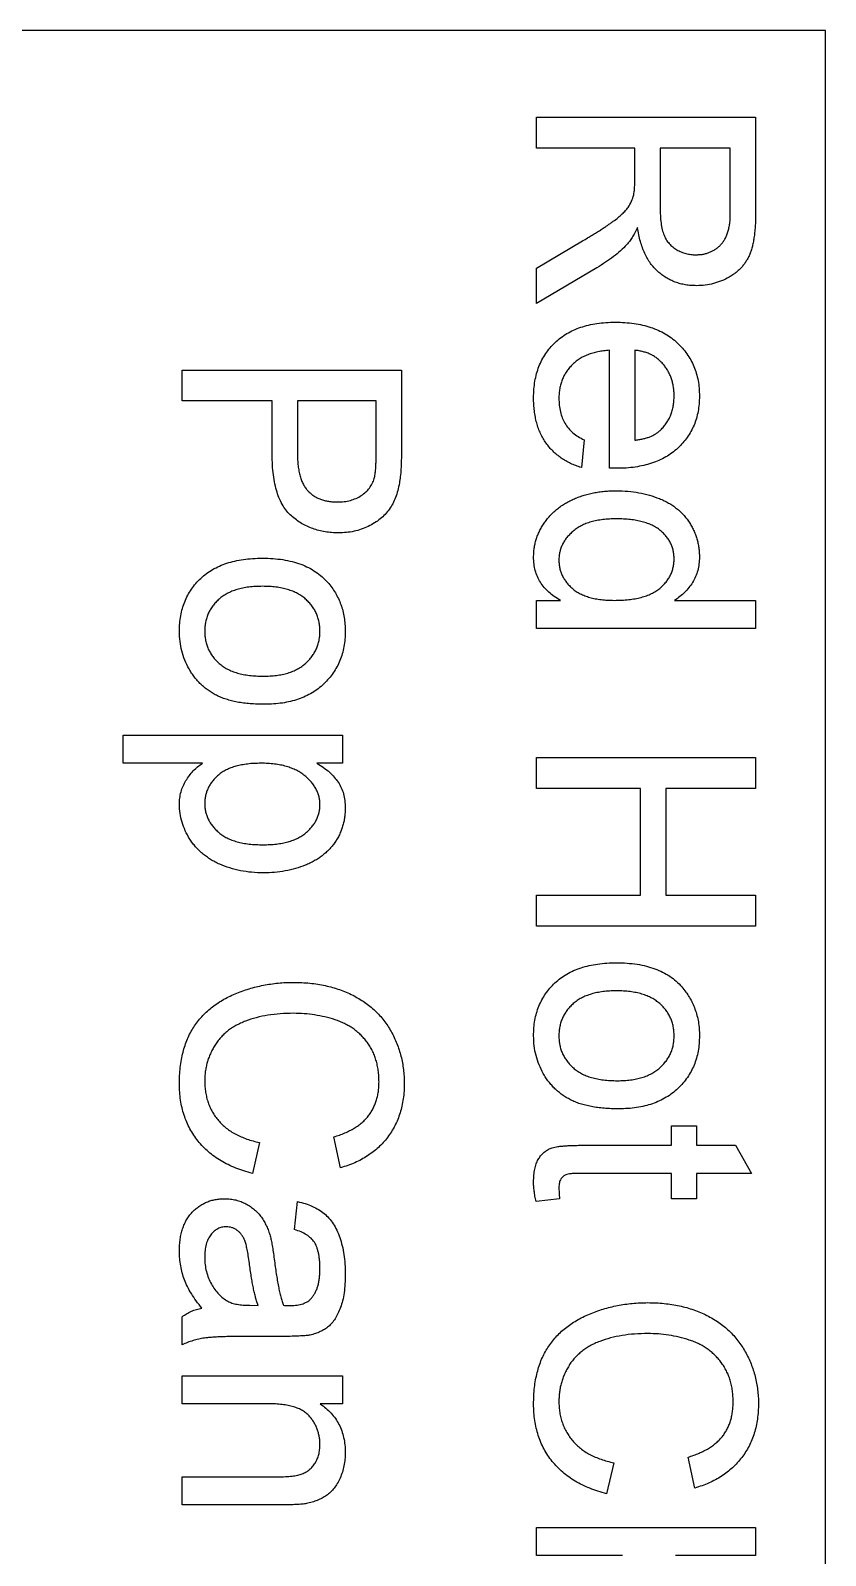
# Model space of a CAD drawing. Header units: inches. Extents: x -11 to 11, y -18.6 to 18.
# Drawn here: x 0 to 11, y -3.11 to 18 of the extents above; entities that cross this region are included whole.
import ezdxf

# ---------------------------------------------------------------- set-up
doc = ezdxf.new("R2010")
doc.units = ezdxf.units.IN
doc.header["$MEASUREMENT"] = 0

msp = doc.modelspace()

# ---------------------------------------------------------------- linework, layer by layer
at = {"color": 7, "linetype": 'Continuous', "lineweight": 25}
for p, q in [((11, 18), (-11, 18)), ((11, -18), (11, 18)), ((7, 16.801), (10.033, 16.801)), ((7, 16.373), (7, 16.801)), ((10.033, 16.801), (10.033, 15.484)), ((8.361, 16.373), (7, 16.373)), ((8.361, 15.935), (8.361, 16.373)), ((8.711, 16.373), (8.711, 15.56)), ((9.683, 16.373), (8.711, 16.373)), ((9.683, 15.469), (9.683, 16.373)), ((7, 14.709), (7.64, 15.087)), ((7.837, 14.716), (7, 14.219)), ((7, 14.219), (7, 14.709)), ((8.011, 11.941), (8.011, 13.573)), ((8.361, 13.573), (8.361, 12.328)), ((2.099, 13.3), (5.133, 13.3)), ((2.099, 12.873), (2.099, 13.3)), ((5.133, 13.3), (5.133, 12.186)), ((3.344, 12.873), (2.099, 12.873)), ((3.344, 12.13), (3.344, 12.873)), ((4.783, 12.873), (3.694, 12.873)), ((3.694, 12.873), (3.694, 12.141)), ((4.783, 12.148), (4.783, 12.873)), ((7.661, 12.332), (7.622, 11.951)), ((7, 10.111), (7.335, 10.111)), ((7, 9.723), (7, 10.111)), ((8.913, 10.111), (10.033, 10.111)), ((10.033, 10.111), (10.033, 9.723)), ((10.033, 9.723), (7, 9.723)), ((1.283, 8.245), (4.316, 8.245)), ((1.283, 7.856), (1.283, 8.245)), ((4.316, 8.245), (4.316, 7.856)), ((2.378, 7.856), (1.283, 7.856)), ((4.316, 7.856), (3.964, 7.856)), ((7, 7.934), (10.033, 7.934)), ((7, 7.506), (7, 7.934)), ((10.033, 7.934), (10.033, 7.506)), ((8.439, 7.506), (7, 7.506)), ((8.439, 6.028), (8.439, 7.506)), ((8.789, 7.506), (8.789, 6.028)), ((10.033, 7.506), (8.789, 7.506)), ((7, 6.028), (8.439, 6.028)), ((7, 5.6), (7, 6.028)), ((8.789, 6.028), (10.033, 6.028)), ((10.033, 6.028), (10.033, 5.6)), ((10.033, 5.6), (7, 5.6)), ((8.867, 2.839), (9.217, 2.839)), ((8.867, 2.567), (8.867, 2.839)), ((9.217, 2.839), (9.217, 2.567)), ((3.17, 2.606), (3.07, 2.178)), ((4.29, 2.256), (4.198, 2.683)), ((7.623, 2.567), (8.867, 2.567)), ((9.217, 2.567), (9.756, 2.567)), ((9.756, 2.567), (9.978, 2.178)), ((8.867, 2.178), (7.609, 2.178)), ((8.867, 1.828), (8.867, 2.178)), ((9.217, 2.178), (9.217, 1.828)), ((9.978, 2.178), (9.217, 2.178)), ((3.655, 1.4), (3.694, 1.789)), ((7.321, 1.828), (6.995, 1.789)), ((9.217, 1.828), (8.867, 1.828)), ((3.036, 0.352), (3.149, 0.35)), ((2.099, -0.194), (2.099, 0.194)), ((3.536, -0.078), (3.062, -0.078)), ((2.099, -0.622), (4.316, -0.622)), ((2.099, -1.011), (2.099, -0.622)), ((4.316, -0.622), (4.316, -1.011)), ((3.288, -1.011), (2.099, -1.011)), ((4.316, -1.011), (4.007, -1.011)), ((8.071, -1.828), (7.971, -2.256)), ((9.191, -2.178), (9.099, -1.75)), ((2.099, -2.022), (3.423, -2.022)), ((2.099, -2.411), (2.099, -2.022)), ((3.456, -2.411), (2.099, -2.411)), ((7, -2.722), (10.033, -2.722)), ((7, -3.111), (7, -2.722)), ((10.033, -2.722), (10.033, -3.111)), ((8.189, -3.111), (7, -3.111)), ((10.033, -3.111), (8.926, -3.111))]:
    msp.add_line(p, q, dxfattribs=at)
for points, knots in [([(8.347, 15.724), (8.349, 15.736), (8.354, 15.764), (8.358, 15.812), (8.361, 15.87), (8.361, 15.912), (8.361, 15.935)], [0, 0, 0, 0, 0.177495, 0.405226, 0.678388, 1, 1, 1, 1]), ([(7.64, 15.087), (7.663, 15.101), (7.706, 15.127), (7.77, 15.165), (7.829, 15.202), (7.884, 15.237), (7.934, 15.27), (7.982, 15.301), (8.024, 15.331), (8.075, 15.366), (8.13, 15.409), (8.186, 15.458), (8.233, 15.504), (8.277, 15.562), (8.319, 15.634), (8.338, 15.694), (8.347, 15.724)], [0, 0, 0, 0, 0.080769, 0.156517, 0.2279, 0.294266, 0.356814, 0.414349, 0.467579, 0.516318, 0.604286, 0.681525, 0.747606, 0.804429, 0.90542, 1, 1, 1, 1]), ([(8.711, 15.56), (8.712, 15.52), (8.713, 15.443), (8.723, 15.337), (8.739, 15.246), (8.763, 15.169), (8.795, 15.104), (8.836, 15.049), (8.885, 15.001), (8.942, 14.963), (9.004, 14.932), (9.069, 14.912), (9.137, 14.897), (9.183, 14.896), (9.206, 14.895)], [0, 0, 0, 0, 0.128817, 0.240812, 0.337931, 0.420591, 0.494504, 0.565999, 0.637128, 0.709447, 0.782216, 0.854334, 0.926195, 1, 1, 1, 1]), ([(9.206, 14.895), (9.223, 14.896), (9.257, 14.897), (9.306, 14.902), (9.352, 14.914), (9.397, 14.929), (9.438, 14.949), (9.478, 14.972), (9.515, 15), (9.55, 15.033), (9.582, 15.07), (9.609, 15.112), (9.633, 15.159), (9.651, 15.212), (9.666, 15.269), (9.676, 15.331), (9.683, 15.398), (9.683, 15.445), (9.683, 15.469)], [0, 0, 0, 0, 0.060326, 0.11816, 0.174187, 0.229539, 0.28345, 0.337827, 0.392632, 0.448466, 0.505965, 0.565059, 0.626654, 0.692232, 0.761131, 0.83531, 0.915326, 1, 1, 1, 1]), ([(10.033, 15.484), (10.033, 15.453), (10.033, 15.393), (10.029, 15.306), (10.022, 15.225), (10.014, 15.15), (10.003, 15.08), (9.989, 15.016), (9.973, 14.957), (9.953, 14.904), (9.932, 14.855), (9.905, 14.809), (9.876, 14.765), (9.841, 14.724), (9.804, 14.685), (9.762, 14.649), (9.716, 14.616), (9.651, 14.575), (9.563, 14.532), (9.452, 14.495), (9.336, 14.471), (9.256, 14.468), (9.216, 14.467)], [0, 0, 0, 0, 0.062106, 0.120199, 0.174366, 0.225016, 0.272326, 0.316351, 0.356828, 0.393933, 0.429541, 0.46463, 0.49998, 0.535423, 0.57159, 0.608131, 0.645881, 0.684732, 0.762604, 0.840514, 0.919082, 1, 1, 1, 1]), ([(8.4, 15.272), (8.388, 15.247), (8.365, 15.201), (8.327, 15.137), (8.29, 15.082), (8.263, 15.051), (8.251, 15.036)], [0, 0, 0, 0, 0.293103, 0.554739, 0.791895, 1, 1, 1, 1]), ([(9.216, 14.467), (9.19, 14.468), (9.138, 14.469), (9.063, 14.478), (8.991, 14.494), (8.922, 14.515), (8.856, 14.544), (8.793, 14.577), (8.734, 14.618), (8.677, 14.663), (8.625, 14.717), (8.577, 14.776), (8.535, 14.842), (8.498, 14.915), (8.465, 14.995), (8.438, 15.081), (8.416, 15.174), (8.406, 15.239), (8.4, 15.272)], [0, 0, 0, 0, 0.061418, 0.121304, 0.179238, 0.235956, 0.292239, 0.348223, 0.404476, 0.462061, 0.520714, 0.580393, 0.642245, 0.70636, 0.774297, 0.84526, 0.920621, 1, 1, 1, 1]), ([(8.251, 15.036), (8.223, 15.007), (8.165, 14.948), (8.066, 14.868), (7.957, 14.789), (7.878, 14.741), (7.837, 14.716)], [0, 0, 0, 0, 0.229543, 0.470754, 0.728168, 1, 1, 1, 1]), ([(6.961, 12.916), (6.962, 12.956), (6.964, 13.032), (6.978, 13.144), (7.001, 13.249), (7.033, 13.348), (7.075, 13.441), (7.127, 13.528), (7.187, 13.608), (7.257, 13.681), (7.334, 13.748), (7.421, 13.805), (7.514, 13.854), (7.615, 13.893), (7.723, 13.924), (7.839, 13.946), (7.962, 13.96), (8.046, 13.961), (8.09, 13.962)], [0, 0, 0, 0, 0.067349, 0.131656, 0.193072, 0.252501, 0.310702, 0.368226, 0.425476, 0.483439, 0.542056, 0.60114, 0.661029, 0.722861, 0.787419, 0.854501, 0.925347, 1, 1, 1, 1]), ([(8.09, 13.962), (8.135, 13.961), (8.222, 13.96), (8.349, 13.946), (8.469, 13.923), (8.581, 13.893), (8.685, 13.853), (8.781, 13.803), (8.87, 13.745), (8.95, 13.678), (9.022, 13.604), (9.085, 13.525), (9.137, 13.44), (9.181, 13.35), (9.214, 13.254), (9.239, 13.153), (9.253, 13.047), (9.255, 12.974), (9.256, 12.937)], [0, 0, 0, 0, 0.0770192, 0.1495479, 0.2187135, 0.2849231, 0.3481593, 0.4097277, 0.4698385, 0.529421, 0.5882765, 0.6457897, 0.702469, 0.7593896, 0.8167479, 0.8756208, 0.9364821, 1, 1, 1, 1]), ([(8.011, 13.573), (7.984, 13.57), (7.93, 13.566), (7.853, 13.553), (7.78, 13.536), (7.712, 13.513), (7.649, 13.485), (7.592, 13.451), (7.538, 13.413), (7.491, 13.369), (7.449, 13.322), (7.412, 13.272), (7.381, 13.218), (7.355, 13.163), (7.336, 13.104), (7.322, 13.042), (7.313, 12.977), (7.312, 12.933), (7.311, 12.91)], [0, 0, 0, 0, 0.076544, 0.14975, 0.218877, 0.285093, 0.348758, 0.410223, 0.470846, 0.530375, 0.589524, 0.646869, 0.704273, 0.760838, 0.818485, 0.876946, 0.93729, 1, 1, 1, 1]), ([(8.906, 12.939), (8.905, 12.96), (8.904, 13.002), (8.897, 13.064), (8.886, 13.122), (8.869, 13.178), (8.849, 13.232), (8.823, 13.283), (8.792, 13.331), (8.758, 13.377), (8.719, 13.418), (8.678, 13.456), (8.632, 13.488), (8.585, 13.515), (8.533, 13.537), (8.479, 13.554), (8.421, 13.567), (8.381, 13.571), (8.361, 13.573)], [0, 0, 0, 0, 0.0689166, 0.1355515, 0.1997366, 0.2626217, 0.3244966, 0.3860928, 0.4474126, 0.509197, 0.5709223, 0.6308369, 0.6901562, 0.7497866, 0.8097263, 0.8709196, 0.9345933, 1, 1, 1, 1]), ([(7.622, 11.951), (7.597, 11.959), (7.546, 11.975), (7.474, 12.006), (7.406, 12.04), (7.343, 12.081), (7.284, 12.125), (7.229, 12.174), (7.179, 12.229), (7.133, 12.288), (7.092, 12.352), (7.057, 12.42), (7.027, 12.492), (7.003, 12.569), (6.984, 12.65), (6.971, 12.735), (6.962, 12.824), (6.961, 12.885), (6.961, 12.916)], [0, 0, 0, 0, 0.063569, 0.125054, 0.184918, 0.244012, 0.302255, 0.360345, 0.418404, 0.477229, 0.536985, 0.597496, 0.658795, 0.722217, 0.787735, 0.855726, 0.926092, 1, 1, 1, 1]), ([(7.311, 12.91), (7.312, 12.878), (7.314, 12.814), (7.33, 12.722), (7.356, 12.638), (7.392, 12.561), (7.441, 12.491), (7.503, 12.43), (7.577, 12.375), (7.632, 12.347), (7.661, 12.332)], [0, 0, 0, 0, 0.137043, 0.264653, 0.386741, 0.503854, 0.62031, 0.73976, 0.86545, 1, 1, 1, 1]), ([(9.256, 12.937), (9.255, 12.901), (9.253, 12.831), (9.238, 12.728), (9.216, 12.63), (9.183, 12.537), (9.14, 12.449), (9.088, 12.366), (9.027, 12.289), (8.956, 12.217), (8.878, 12.151), (8.79, 12.094), (8.696, 12.046), (8.593, 12.007), (8.483, 11.977), (8.366, 11.955), (8.241, 11.941), (8.155, 11.94), (8.111, 11.939)], [0, 0, 0, 0, 0.062833, 0.122965, 0.181629, 0.238832, 0.295294, 0.352167, 0.409491, 0.468424, 0.528358, 0.588554, 0.650248, 0.713671, 0.780262, 0.849536, 0.922652, 1, 1, 1, 1]), ([(8.72, 12.471), (8.735, 12.486), (8.764, 12.517), (8.802, 12.567), (8.833, 12.621), (8.861, 12.678), (8.881, 12.739), (8.895, 12.803), (8.904, 12.87), (8.905, 12.916), (8.906, 12.939)], [0, 0, 0, 0, 0.123705, 0.245276, 0.365222, 0.485953, 0.60841, 0.734801, 0.864924, 1, 1, 1, 1]), ([(8.361, 12.328), (8.38, 12.331), (8.418, 12.335), (8.473, 12.346), (8.523, 12.359), (8.57, 12.375), (8.613, 12.395), (8.653, 12.417), (8.688, 12.442), (8.709, 12.461), (8.72, 12.471)], [0, 0, 0, 0, 0.148165, 0.289694, 0.422377, 0.548462, 0.667394, 0.782966, 0.892721, 1, 1, 1, 1]), ([(4.261, 11.045), (4.229, 11.046), (4.168, 11.047), (4.077, 11.058), (3.989, 11.076), (3.906, 11.103), (3.826, 11.135), (3.75, 11.176), (3.677, 11.224), (3.608, 11.279), (3.545, 11.344), (3.491, 11.422), (3.445, 11.511), (3.408, 11.612), (3.379, 11.725), (3.358, 11.85), (3.346, 11.986), (3.345, 12.08), (3.344, 12.13)], [0, 0, 0, 0, 0.058052, 0.114221, 0.168904, 0.222643, 0.275672, 0.328749, 0.381687, 0.435986, 0.491569, 0.549302, 0.610398, 0.676235, 0.747763, 0.825226, 0.909019, 1, 1, 1, 1]), ([(3.694, 12.141), (3.694, 12.112), (3.695, 12.056), (3.702, 11.974), (3.713, 11.9), (3.729, 11.832), (3.749, 11.77), (3.774, 11.715), (3.803, 11.667), (3.838, 11.625), (3.877, 11.589), (3.919, 11.557), (3.965, 11.531), (4.015, 11.51), (4.068, 11.493), (4.125, 11.482), (4.186, 11.474), (4.227, 11.473), (4.249, 11.473)], [0, 0, 0, 0, 0.087731, 0.1690057, 0.2448021, 0.3142318, 0.3789416, 0.4391719, 0.4957867, 0.5494348, 0.6020003, 0.6542545, 0.7069047, 0.7612021, 0.8168623, 0.87467, 0.9360077, 1, 1, 1, 1]), ([(4.756, 11.799), (4.758, 11.808), (4.763, 11.827), (4.768, 11.858), (4.773, 11.894), (4.776, 11.935), (4.78, 11.982), (4.781, 12.033), (4.782, 12.089), (4.783, 12.128), (4.783, 12.148)], [0, 0, 0, 0, 0.076383, 0.165986, 0.270715, 0.388824, 0.520602, 0.666029, 0.825243, 1, 1, 1, 1]), ([(5.133, 12.186), (5.133, 12.14), (5.132, 12.053), (5.126, 11.932), (5.119, 11.828), (5.109, 11.765), (5.104, 11.736)], [0, 0, 0, 0, 0.307164, 0.575509, 0.806632, 1, 1, 1, 1]), ([(8.111, 11.939), (8.097, 11.94), (8.064, 11.94), (8.031, 11.941), (8.011, 11.941)], [0, 0, 0, 0, 0.414608, 1, 1, 1, 1]), ([(4.249, 11.473), (4.28, 11.474), (4.339, 11.475), (4.425, 11.493), (4.505, 11.521), (4.577, 11.56), (4.639, 11.609), (4.691, 11.665), (4.732, 11.728), (4.748, 11.775), (4.756, 11.799)], [0, 0, 0, 0, 0.142895, 0.27688, 0.405407, 0.531833, 0.654225, 0.769811, 0.88411, 1, 1, 1, 1]), ([(5.104, 11.736), (5.097, 11.701), (5.084, 11.633), (5.053, 11.537), (5.014, 11.45), (4.965, 11.37), (4.907, 11.299), (4.839, 11.236), (4.76, 11.181), (4.672, 11.132), (4.577, 11.093), (4.476, 11.065), (4.37, 11.048), (4.298, 11.046), (4.261, 11.045)], [0, 0, 0, 0, 0.089234, 0.172961, 0.252632, 0.329356, 0.40469, 0.481494, 0.561858, 0.645853, 0.732316, 0.819195, 0.908083, 1, 1, 1, 1]), ([(6.961, 10.709), (6.962, 10.73), (6.963, 10.772), (6.97, 10.834), (6.98, 10.895), (6.997, 10.954), (7.017, 11.013), (7.042, 11.07), (7.071, 11.125), (7.105, 11.179), (7.143, 11.231), (7.185, 11.28), (7.23, 11.326), (7.279, 11.37), (7.331, 11.41), (7.387, 11.447), (7.447, 11.48), (7.51, 11.511), (7.576, 11.538), (7.645, 11.563), (7.716, 11.583), (7.789, 11.6), (7.865, 11.613), (7.944, 11.622), (8.024, 11.627), (8.079, 11.628), (8.107, 11.628)], [0, 0, 0, 0, 0.038527, 0.076504, 0.114117, 0.151747, 0.188975, 0.226938, 0.265023, 0.303949, 0.343195, 0.382584, 0.421586, 0.461182, 0.501312, 0.542174, 0.583775, 0.626653, 0.670306, 0.71468, 0.759325, 0.8053, 0.852221, 0.900296, 0.949273, 1, 1, 1, 1]), ([(8.107, 11.628), (8.16, 11.627), (8.265, 11.625), (8.418, 11.603), (8.564, 11.57), (8.68, 11.53), (8.768, 11.492), (8.829, 11.46), (8.886, 11.424), (8.939, 11.385), (8.989, 11.343), (9.034, 11.297), (9.076, 11.247), (9.113, 11.195), (9.147, 11.14), (9.176, 11.084), (9.2, 11.025), (9.221, 10.965), (9.236, 10.904), (9.247, 10.841), (9.254, 10.776), (9.255, 10.733), (9.256, 10.711)], [0, 0, 0, 0, 0.097146, 0.19027, 0.28052, 0.368767, 0.411734, 0.45367, 0.494473, 0.534182, 0.573302, 0.612559, 0.651442, 0.69042, 0.729199, 0.767677, 0.805913, 0.843931, 0.882275, 0.920718, 0.959898, 1, 1, 1, 1]), ([(8.107, 11.239), (8.075, 11.239), (8.012, 11.238), (7.922, 11.23), (7.837, 11.217), (7.759, 11.198), (7.687, 11.175), (7.621, 11.145), (7.562, 11.111), (7.509, 11.071), (7.463, 11.028), (7.422, 10.983), (7.387, 10.935), (7.36, 10.886), (7.338, 10.834), (7.322, 10.781), (7.313, 10.726), (7.312, 10.688), (7.311, 10.669)], [0, 0, 0, 0, 0.08818, 0.171101, 0.249124, 0.322141, 0.391043, 0.456061, 0.518437, 0.578646, 0.636308, 0.692064, 0.74485, 0.796223, 0.84689, 0.897232, 0.948365, 1, 1, 1, 1]), ([(8.906, 10.685), (8.905, 10.704), (8.904, 10.743), (8.895, 10.798), (8.879, 10.852), (8.859, 10.903), (8.831, 10.951), (8.798, 10.998), (8.758, 11.041), (8.713, 11.082), (8.661, 11.119), (8.602, 11.152), (8.537, 11.179), (8.464, 11.202), (8.384, 11.218), (8.298, 11.231), (8.205, 11.238), (8.141, 11.239), (8.107, 11.239)], [0, 0, 0, 0, 0.052861, 0.104657, 0.154956, 0.20531, 0.255829, 0.307182, 0.361081, 0.41655, 0.474685, 0.535618, 0.600117, 0.669364, 0.743799, 0.823012, 0.908289, 1, 1, 1, 1]), ([(2.06, 9.682), (2.061, 9.719), (2.063, 9.792), (2.077, 9.897), (2.1, 9.998), (2.133, 10.093), (2.174, 10.182), (2.225, 10.266), (2.285, 10.345), (2.355, 10.417), (2.433, 10.483), (2.52, 10.539), (2.615, 10.588), (2.718, 10.627), (2.829, 10.657), (2.948, 10.679), (3.075, 10.693), (3.163, 10.694), (3.208, 10.695)], [0, 0, 0, 0, 0.063917, 0.125103, 0.184167, 0.242087, 0.298594, 0.354794, 0.411846, 0.469665, 0.528424, 0.587979, 0.649017, 0.712546, 0.778767, 0.848339, 0.922072, 1, 1, 1, 1]), ([(3.208, 10.695), (3.257, 10.694), (3.352, 10.692), (3.491, 10.677), (3.619, 10.651), (3.738, 10.614), (3.847, 10.567), (3.945, 10.509), (4.035, 10.442), (4.086, 10.388), (4.111, 10.361)], [0, 0, 0, 0, 0.148743, 0.287828, 0.419547, 0.543761, 0.661832, 0.776707, 0.888407, 1, 1, 1, 1]), ([(7.335, 10.111), (7.305, 10.129), (7.247, 10.162), (7.171, 10.223), (7.106, 10.288), (7.053, 10.361), (7.011, 10.439), (6.982, 10.524), (6.965, 10.615), (6.962, 10.677), (6.961, 10.709)], [0, 0, 0, 0, 0.13792, 0.268236, 0.391909, 0.51124, 0.629694, 0.748331, 0.871431, 1, 1, 1, 1]), ([(7.311, 10.669), (7.312, 10.65), (7.313, 10.613), (7.321, 10.557), (7.337, 10.504), (7.358, 10.454), (7.384, 10.404), (7.417, 10.358), (7.456, 10.314), (7.5, 10.272), (7.55, 10.234), (7.608, 10.201), (7.671, 10.173), (7.741, 10.151), (7.816, 10.133), (7.898, 10.121), (7.986, 10.113), (8.047, 10.112), (8.078, 10.111)], [0, 0, 0, 0, 0.053682, 0.105624, 0.157245, 0.208396, 0.26019, 0.313358, 0.367917, 0.4252, 0.484624, 0.545952, 0.610803, 0.679152, 0.751775, 0.829124, 0.911578, 1, 1, 1, 1]), ([(8.078, 10.111), (8.112, 10.112), (8.179, 10.113), (8.276, 10.121), (8.365, 10.133), (8.447, 10.151), (8.523, 10.174), (8.591, 10.203), (8.652, 10.236), (8.706, 10.275), (8.753, 10.318), (8.794, 10.363), (8.828, 10.411), (8.856, 10.461), (8.879, 10.514), (8.894, 10.569), (8.904, 10.626), (8.905, 10.665), (8.906, 10.685)], [0, 0, 0, 0, 0.091274, 0.176904, 0.256077, 0.330307, 0.399921, 0.464622, 0.525881, 0.584286, 0.640143, 0.693725, 0.745265, 0.796463, 0.846011, 0.896148, 0.947329, 1, 1, 1, 1]), ([(9.256, 10.711), (9.254, 10.679), (9.252, 10.616), (9.234, 10.525), (9.204, 10.439), (9.162, 10.36), (9.111, 10.287), (9.052, 10.221), (8.987, 10.161), (8.938, 10.128), (8.913, 10.111)], [0, 0, 0, 0, 0.132537, 0.259595, 0.384557, 0.509295, 0.6327, 0.754437, 0.87611, 1, 1, 1, 1]), ([(4.111, 10.361), (4.131, 10.338), (4.17, 10.291), (4.219, 10.215), (4.261, 10.136), (4.296, 10.053), (4.323, 9.965), (4.341, 9.875), (4.353, 9.78), (4.354, 9.715), (4.355, 9.682)], [0, 0, 0, 0, 0.124302, 0.246336, 0.367599, 0.489098, 0.612371, 0.737766, 0.866431, 1, 1, 1, 1]), ([(3.209, 10.306), (3.177, 10.305), (3.114, 10.304), (3.023, 10.296), (2.938, 10.282), (2.86, 10.263), (2.788, 10.238), (2.722, 10.208), (2.662, 10.171), (2.609, 10.13), (2.562, 10.084), (2.522, 10.035), (2.487, 9.983), (2.459, 9.929), (2.437, 9.871), (2.421, 9.811), (2.412, 9.748), (2.411, 9.704), (2.41, 9.682)], [0, 0, 0, 0, 0.085097, 0.164606, 0.239503, 0.309642, 0.37605, 0.439316, 0.500402, 0.559102, 0.616243, 0.671376, 0.725487, 0.778745, 0.832255, 0.886667, 0.942526, 1, 1, 1, 1]), ([(4.005, 9.682), (4.004, 9.704), (4.003, 9.748), (3.994, 9.811), (3.978, 9.871), (3.957, 9.929), (3.928, 9.983), (3.895, 10.036), (3.853, 10.084), (3.807, 10.13), (3.754, 10.171), (3.695, 10.208), (3.629, 10.238), (3.557, 10.263), (3.479, 10.282), (3.394, 10.296), (3.304, 10.304), (3.241, 10.305), (3.209, 10.306)], [0, 0, 0, 0, 0.057572, 0.113525, 0.16803, 0.221442, 0.274791, 0.328993, 0.38456, 0.441418, 0.500218, 0.560953, 0.623845, 0.690365, 0.760623, 0.835647, 0.915291, 1, 1, 1, 1]), ([(3.239, 8.673), (3.204, 8.673), (3.137, 8.673), (3.04, 8.68), (2.948, 8.689), (2.862, 8.702), (2.781, 8.72), (2.706, 8.741), (2.637, 8.767), (2.572, 8.796), (2.513, 8.829), (2.457, 8.866), (2.405, 8.906), (2.356, 8.95), (2.31, 8.998), (2.268, 9.049), (2.229, 9.103), (2.182, 9.18), (2.133, 9.282), (2.091, 9.41), (2.065, 9.545), (2.062, 9.636), (2.06, 9.682)], [0, 0, 0, 0, 0.0586979, 0.1140422, 0.1664634, 0.2160707, 0.2627276, 0.3068763, 0.3488183, 0.3886753, 0.4270019, 0.4651101, 0.5025351, 0.5396917, 0.5770481, 0.6143104, 0.6524358, 0.6908617, 0.7679103, 0.8442213, 0.9211398, 1, 1, 1, 1]), ([(2.41, 9.682), (2.411, 9.661), (2.412, 9.618), (2.422, 9.555), (2.437, 9.495), (2.459, 9.437), (2.488, 9.383), (2.522, 9.331), (2.563, 9.283), (2.61, 9.237), (2.664, 9.195), (2.724, 9.159), (2.791, 9.129), (2.864, 9.104), (2.944, 9.085), (3.03, 9.071), (3.123, 9.063), (3.187, 9.062), (3.22, 9.061)], [0, 0, 0, 0, 0.056523, 0.111526, 0.165405, 0.218028, 0.271137, 0.324849, 0.379912, 0.436632, 0.495316, 0.555676, 0.618956, 0.686371, 0.757016, 0.832923, 0.913948, 1, 1, 1, 1]), ([(3.22, 9.061), (3.252, 9.062), (3.312, 9.063), (3.401, 9.071), (3.483, 9.085), (3.559, 9.104), (3.63, 9.129), (3.694, 9.16), (3.753, 9.196), (3.806, 9.238), (3.853, 9.284), (3.894, 9.333), (3.928, 9.385), (3.956, 9.439), (3.978, 9.496), (3.994, 9.556), (4.003, 9.618), (4.004, 9.661), (4.005, 9.682)], [0, 0, 0, 0, 0.0831048, 0.1616254, 0.2354878, 0.3050817, 0.3709319, 0.434377, 0.4951523, 0.5550429, 0.6133958, 0.669678, 0.7241291, 0.7781645, 0.8324551, 0.8866196, 0.9422258, 1, 1, 1, 1]), ([(4.355, 9.682), (4.354, 9.646), (4.352, 9.575), (4.339, 9.471), (4.315, 9.372), (4.283, 9.278), (4.24, 9.189), (4.19, 9.105), (4.129, 9.027), (4.059, 8.953), (3.982, 8.887), (3.897, 8.83), (3.804, 8.781), (3.705, 8.741), (3.598, 8.71), (3.484, 8.688), (3.364, 8.675), (3.281, 8.673), (3.239, 8.673)], [0, 0, 0, 0, 0.064148, 0.125517, 0.185171, 0.243479, 0.301291, 0.358638, 0.417072, 0.476329, 0.536519, 0.596593, 0.65777, 0.720728, 0.785986, 0.853812, 0.925134, 1, 1, 1, 1]), ([(2.06, 7.285), (2.061, 7.315), (2.063, 7.374), (2.081, 7.46), (2.109, 7.541), (2.149, 7.616), (2.197, 7.686), (2.251, 7.75), (2.311, 7.807), (2.355, 7.84), (2.378, 7.856)], [0, 0, 0, 0, 0.132584, 0.259373, 0.384368, 0.509557, 0.634315, 0.757395, 0.878203, 1, 1, 1, 1]), ([(3.189, 7.856), (3.157, 7.855), (3.095, 7.855), (3.005, 7.847), (2.921, 7.834), (2.844, 7.817), (2.774, 7.794), (2.709, 7.766), (2.652, 7.733), (2.601, 7.695), (2.556, 7.652), (2.517, 7.609), (2.484, 7.562), (2.457, 7.514), (2.436, 7.463), (2.422, 7.41), (2.412, 7.355), (2.411, 7.318), (2.41, 7.299)], [0, 0, 0, 0, 0.08984, 0.173759, 0.252048, 0.32508, 0.394029, 0.45878, 0.520013, 0.579323, 0.636061, 0.690475, 0.743136, 0.794214, 0.844878, 0.895855, 0.947393, 1, 1, 1, 1]), ([(4.005, 7.283), (4.004, 7.301), (4.003, 7.339), (3.993, 7.393), (3.977, 7.446), (3.953, 7.496), (3.924, 7.546), (3.888, 7.594), (3.845, 7.639), (3.796, 7.683), (3.741, 7.724), (3.68, 7.76), (3.612, 7.789), (3.539, 7.814), (3.46, 7.833), (3.375, 7.846), (3.284, 7.855), (3.222, 7.856), (3.189, 7.856)], [0, 0, 0, 0, 0.0504441, 0.0999524, 0.1493031, 0.1992815, 0.2508306, 0.3043763, 0.3605448, 0.4202445, 0.4821141, 0.5454063, 0.6113359, 0.6807645, 0.7539347, 0.8309841, 0.9129204, 1, 1, 1, 1]), ([(3.964, 7.856), (3.995, 7.836), (4.055, 7.799), (4.136, 7.736), (4.202, 7.667), (4.259, 7.595), (4.302, 7.517), (4.333, 7.432), (4.352, 7.338), (4.354, 7.273), (4.355, 7.24)], [0, 0, 0, 0, 0.142752, 0.274991, 0.399104, 0.515806, 0.629763, 0.74682, 0.869311, 1, 1, 1, 1]), ([(3.224, 6.339), (3.169, 6.34), (3.062, 6.343), (2.906, 6.366), (2.757, 6.404), (2.64, 6.447), (2.552, 6.489), (2.491, 6.525), (2.433, 6.563), (2.379, 6.605), (2.329, 6.65), (2.283, 6.699), (2.241, 6.751), (2.191, 6.824), (2.139, 6.919), (2.094, 7.039), (2.066, 7.161), (2.062, 7.244), (2.06, 7.285)], [0, 0, 0, 0, 0.097925, 0.191646, 0.282512, 0.371144, 0.414575, 0.456775, 0.498077, 0.538595, 0.578616, 0.618597, 0.658265, 0.698162, 0.77647, 0.85204, 0.925885, 1, 1, 1, 1]), ([(2.41, 7.299), (2.411, 7.279), (2.412, 7.241), (2.421, 7.185), (2.438, 7.131), (2.459, 7.08), (2.487, 7.03), (2.52, 6.982), (2.561, 6.938), (2.607, 6.894), (2.66, 6.855), (2.72, 6.82), (2.787, 6.792), (2.86, 6.768), (2.94, 6.75), (3.027, 6.737), (3.121, 6.729), (3.185, 6.728), (3.219, 6.728)], [0, 0, 0, 0, 0.052073, 0.103097, 0.153325, 0.203136, 0.254125, 0.306368, 0.360644, 0.417574, 0.47702, 0.538803, 0.603778, 0.672846, 0.746409, 0.825605, 0.909656, 1, 1, 1, 1]), ([(3.219, 6.728), (3.25, 6.728), (3.312, 6.729), (3.401, 6.737), (3.485, 6.75), (3.562, 6.767), (3.633, 6.79), (3.698, 6.818), (3.756, 6.852), (3.809, 6.89), (3.855, 6.932), (3.894, 6.977), (3.929, 7.022), (3.956, 7.071), (3.979, 7.121), (3.994, 7.173), (4.003, 7.227), (4.004, 7.264), (4.005, 7.283)], [0, 0, 0, 0, 0.088589, 0.171833, 0.249457, 0.322939, 0.391793, 0.456973, 0.519382, 0.579517, 0.63742, 0.692556, 0.745354, 0.796638, 0.847154, 0.897673, 0.948028, 1, 1, 1, 1]), ([(4.355, 7.24), (4.354, 7.217), (4.353, 7.173), (4.347, 7.108), (4.336, 7.045), (4.32, 6.983), (4.299, 6.924), (4.274, 6.867), (4.245, 6.811), (4.211, 6.758), (4.173, 6.708), (4.131, 6.66), (4.085, 6.617), (4.036, 6.576), (3.983, 6.538), (3.926, 6.503), (3.866, 6.472), (3.78, 6.435), (3.667, 6.396), (3.525, 6.364), (3.376, 6.343), (3.275, 6.34), (3.224, 6.339)], [0, 0, 0, 0, 0.041203, 0.081467, 0.120975, 0.160015, 0.19849, 0.236878, 0.27539, 0.314119, 0.353124, 0.391859, 0.430776, 0.470125, 0.510115, 0.550945, 0.593136, 0.636047, 0.723881, 0.813411, 0.905206, 1, 1, 1, 1]), ([(6.961, 4.082), (6.962, 4.119), (6.964, 4.191), (6.977, 4.297), (7, 4.398), (7.033, 4.492), (7.075, 4.582), (7.126, 4.666), (7.186, 4.744), (7.256, 4.817), (7.333, 4.883), (7.42, 4.939), (7.515, 4.988), (7.618, 5.027), (7.73, 5.057), (7.849, 5.079), (7.976, 5.093), (8.063, 5.094), (8.108, 5.095)], [0, 0, 0, 0, 0.063917, 0.125103, 0.184167, 0.242087, 0.298594, 0.354794, 0.411846, 0.469665, 0.528424, 0.587979, 0.649017, 0.712546, 0.778767, 0.848339, 0.922072, 1, 1, 1, 1]), ([(8.108, 5.095), (8.158, 5.094), (8.253, 5.091), (8.391, 5.076), (8.52, 5.05), (8.638, 5.014), (8.747, 4.967), (8.846, 4.909), (8.936, 4.842), (8.987, 4.788), (9.012, 4.761)], [0, 0, 0, 0, 0.148743, 0.287828, 0.419547, 0.543761, 0.661832, 0.776707, 0.888407, 1, 1, 1, 1]), ([(2.06, 3.416), (2.061, 3.456), (2.062, 3.532), (2.071, 3.645), (2.087, 3.752), (2.109, 3.854), (2.136, 3.95), (2.17, 4.04), (2.211, 4.125), (2.257, 4.204), (2.31, 4.277), (2.368, 4.347), (2.432, 4.411), (2.501, 4.471), (2.576, 4.526), (2.655, 4.578), (2.742, 4.624), (2.832, 4.666), (2.927, 4.702), (3.023, 4.735), (3.122, 4.761), (3.222, 4.784), (3.323, 4.801), (3.427, 4.814), (3.532, 4.821), (3.603, 4.822), (3.639, 4.822)], [0, 0, 0, 0, 0.049196, 0.096248, 0.141349, 0.184656, 0.226059, 0.266173, 0.30529, 0.343245, 0.380877, 0.418496, 0.456319, 0.494237, 0.533024, 0.572473, 0.613079, 0.654934, 0.697397, 0.739884, 0.782195, 0.825062, 0.867987, 0.911411, 0.955372, 1, 1, 1, 1]), ([(3.639, 4.822), (3.677, 4.822), (3.753, 4.82), (3.865, 4.813), (3.974, 4.799), (4.078, 4.779), (4.179, 4.754), (4.276, 4.724), (4.369, 4.688), (4.458, 4.647), (4.543, 4.6), (4.623, 4.549), (4.697, 4.493), (4.767, 4.433), (4.831, 4.367), (4.89, 4.297), (4.943, 4.222), (4.991, 4.143), (5.033, 4.06), (5.071, 3.976), (5.102, 3.889), (5.127, 3.8), (5.147, 3.709), (5.161, 3.616), (5.17, 3.521), (5.171, 3.457), (5.172, 3.425)], [0, 0, 0, 0, 0.049404, 0.097611, 0.144264, 0.189484, 0.23393, 0.277254, 0.319879, 0.361979, 0.403511, 0.443961, 0.483679, 0.522926, 0.562079, 0.601018, 0.64033, 0.679872, 0.71963, 0.759087, 0.798306, 0.837796, 0.877718, 0.917678, 0.95839, 1, 1, 1, 1]), ([(8.11, 4.706), (8.077, 4.705), (8.014, 4.704), (7.923, 4.696), (7.839, 4.682), (7.761, 4.663), (7.689, 4.638), (7.622, 4.608), (7.563, 4.571), (7.509, 4.53), (7.463, 4.484), (7.422, 4.435), (7.388, 4.383), (7.36, 4.329), (7.338, 4.271), (7.322, 4.211), (7.313, 4.147), (7.312, 4.104), (7.311, 4.082)], [0, 0, 0, 0, 0.0850973, 0.1646064, 0.2395034, 0.3096422, 0.3760495, 0.4393165, 0.5004018, 0.5591019, 0.6162432, 0.6713759, 0.7254868, 0.7787449, 0.8322545, 0.8866675, 0.9425258, 1, 1, 1, 1]), ([(8.906, 4.082), (8.905, 4.104), (8.904, 4.147), (8.895, 4.211), (8.879, 4.271), (8.858, 4.329), (8.829, 4.383), (8.795, 4.435), (8.754, 4.484), (8.708, 4.53), (8.655, 4.571), (8.596, 4.608), (8.53, 4.638), (8.458, 4.663), (8.38, 4.682), (8.295, 4.696), (8.204, 4.704), (8.142, 4.705), (8.11, 4.706)], [0, 0, 0, 0, 0.057572, 0.113525, 0.16803, 0.221442, 0.274791, 0.328993, 0.38456, 0.441418, 0.500218, 0.560953, 0.623845, 0.690365, 0.760623, 0.835647, 0.915291, 1, 1, 1, 1]), ([(9.012, 4.761), (9.032, 4.737), (9.07, 4.691), (9.119, 4.615), (9.161, 4.536), (9.196, 4.452), (9.223, 4.365), (9.242, 4.274), (9.254, 4.18), (9.255, 4.115), (9.256, 4.082)], [0, 0, 0, 0, 0.124302, 0.246336, 0.367599, 0.489098, 0.612371, 0.737766, 0.866431, 1, 1, 1, 1]), ([(3.64, 4.395), (3.579, 4.393), (3.46, 4.391), (3.287, 4.371), (3.126, 4.337), (3, 4.298), (2.907, 4.258), (2.842, 4.226), (2.782, 4.19), (2.727, 4.15), (2.676, 4.105), (2.629, 4.058), (2.587, 4.006), (2.55, 3.951), (2.518, 3.893), (2.489, 3.835), (2.464, 3.775), (2.445, 3.713), (2.429, 3.651), (2.418, 3.587), (2.412, 3.522), (2.411, 3.478), (2.41, 3.456)], [0, 0, 0, 0, 0.10534, 0.204328, 0.29809, 0.387089, 0.429743, 0.470917, 0.511137, 0.550193, 0.588367, 0.626694, 0.664462, 0.702524, 0.740489, 0.777625, 0.814722, 0.851531, 0.888102, 0.925114, 0.962105, 1, 1, 1, 1]), ([(4.822, 3.445), (4.821, 3.472), (4.821, 3.525), (4.812, 3.602), (4.8, 3.676), (4.781, 3.747), (4.759, 3.814), (4.73, 3.878), (4.696, 3.938), (4.657, 3.995), (4.614, 4.048), (4.568, 4.098), (4.517, 4.142), (4.464, 4.184), (4.406, 4.22), (4.345, 4.253), (4.281, 4.282), (4.191, 4.314), (4.074, 4.346), (3.931, 4.374), (3.787, 4.392), (3.689, 4.394), (3.64, 4.395)], [0, 0, 0, 0, 0.046767, 0.091977, 0.135817, 0.178248, 0.219461, 0.259877, 0.299984, 0.340255, 0.380297, 0.419374, 0.458753, 0.498137, 0.537629, 0.577875, 0.618615, 0.660731, 0.745276, 0.829729, 0.914594, 1, 1, 1, 1]), ([(8.139, 3.072), (8.105, 3.073), (8.038, 3.073), (7.94, 3.079), (7.849, 3.089), (7.762, 3.102), (7.682, 3.12), (7.607, 3.141), (7.537, 3.166), (7.473, 3.196), (7.413, 3.229), (7.358, 3.266), (7.305, 3.306), (7.256, 3.35), (7.211, 3.397), (7.169, 3.448), (7.13, 3.503), (7.083, 3.58), (7.034, 3.682), (6.992, 3.81), (6.966, 3.945), (6.963, 4.036), (6.961, 4.082)], [0, 0, 0, 0, 0.0586979, 0.1140422, 0.1664634, 0.2160707, 0.2627276, 0.3068763, 0.3488183, 0.3886753, 0.4270019, 0.4651101, 0.5025351, 0.5396917, 0.5770481, 0.6143104, 0.6524358, 0.6908617, 0.7679103, 0.8442213, 0.9211398, 1, 1, 1, 1]), ([(7.311, 4.082), (7.312, 4.061), (7.313, 4.018), (7.323, 3.955), (7.338, 3.895), (7.36, 3.837), (7.389, 3.783), (7.423, 3.731), (7.464, 3.683), (7.511, 3.637), (7.564, 3.595), (7.624, 3.559), (7.691, 3.529), (7.765, 3.504), (7.845, 3.485), (7.931, 3.471), (8.024, 3.463), (8.088, 3.462), (8.121, 3.461)], [0, 0, 0, 0, 0.056523, 0.111526, 0.165405, 0.218028, 0.271137, 0.324849, 0.379912, 0.436632, 0.495316, 0.555676, 0.618956, 0.686371, 0.757016, 0.832923, 0.913948, 1, 1, 1, 1]), ([(8.121, 3.461), (8.152, 3.462), (8.213, 3.463), (8.301, 3.471), (8.384, 3.485), (8.46, 3.504), (8.53, 3.529), (8.595, 3.56), (8.654, 3.596), (8.707, 3.638), (8.753, 3.684), (8.794, 3.733), (8.829, 3.784), (8.857, 3.839), (8.879, 3.896), (8.895, 3.956), (8.904, 4.018), (8.905, 4.061), (8.906, 4.082)], [0, 0, 0, 0, 0.083105, 0.161625, 0.235488, 0.305082, 0.370932, 0.434377, 0.495152, 0.555043, 0.613396, 0.669678, 0.724129, 0.778165, 0.832455, 0.88662, 0.942226, 1, 1, 1, 1]), ([(9.256, 4.082), (9.255, 4.046), (9.253, 3.975), (9.24, 3.871), (9.215, 3.772), (9.183, 3.678), (9.141, 3.589), (9.09, 3.505), (9.029, 3.426), (8.96, 3.353), (8.883, 3.287), (8.797, 3.23), (8.705, 3.181), (8.605, 3.141), (8.499, 3.11), (8.385, 3.088), (8.264, 3.074), (8.182, 3.073), (8.139, 3.072)], [0, 0, 0, 0, 0.064148, 0.125517, 0.185171, 0.243479, 0.301291, 0.358638, 0.417072, 0.476329, 0.536519, 0.596593, 0.65777, 0.720728, 0.785986, 0.853812, 0.925134, 1, 1, 1, 1]), ([(3.07, 2.178), (3.03, 2.189), (2.952, 2.21), (2.84, 2.251), (2.734, 2.298), (2.636, 2.35), (2.546, 2.41), (2.462, 2.474), (2.386, 2.547), (2.318, 2.624), (2.257, 2.708), (2.204, 2.796), (2.16, 2.888), (2.123, 2.985), (2.095, 3.087), (2.075, 3.192), (2.063, 3.303), (2.061, 3.378), (2.06, 3.416)], [0, 0, 0, 0, 0.071578, 0.140016, 0.206197, 0.270156, 0.332001, 0.392755, 0.452579, 0.512253, 0.571532, 0.630152, 0.688769, 0.748164, 0.808703, 0.870256, 0.9339, 1, 1, 1, 1]), ([(2.41, 3.456), (2.411, 3.43), (2.412, 3.378), (2.422, 3.302), (2.436, 3.228), (2.457, 3.158), (2.484, 3.091), (2.517, 3.027), (2.556, 2.966), (2.601, 2.908), (2.652, 2.854), (2.709, 2.805), (2.771, 2.76), (2.84, 2.719), (2.914, 2.685), (2.994, 2.653), (3.08, 2.626), (3.14, 2.613), (3.17, 2.606)], [0, 0, 0, 0, 0.06333, 0.125099, 0.184671, 0.243188, 0.30086, 0.358337, 0.416132, 0.474752, 0.533973, 0.594009, 0.655353, 0.718636, 0.784395, 0.853005, 0.924907, 1, 1, 1, 1]), ([(4.198, 2.683), (4.224, 2.692), (4.276, 2.708), (4.349, 2.737), (4.417, 2.769), (4.479, 2.804), (4.536, 2.841), (4.587, 2.881), (4.633, 2.924), (4.673, 2.97), (4.708, 3.019), (4.739, 3.071), (4.764, 3.126), (4.786, 3.184), (4.802, 3.245), (4.814, 3.309), (4.82, 3.376), (4.821, 3.422), (4.822, 3.445)], [0, 0, 0, 0, 0.0772155, 0.1511347, 0.2207401, 0.2870916, 0.3502485, 0.4109105, 0.4695563, 0.5262877, 0.5820675, 0.6380666, 0.6949796, 0.7524703, 0.8112891, 0.871882, 0.9346574, 1, 1, 1, 1]), ([(5.172, 3.425), (5.171, 3.388), (5.17, 3.317), (5.159, 3.212), (5.14, 3.112), (5.116, 3.016), (5.082, 2.925), (5.043, 2.837), (4.995, 2.755), (4.941, 2.676), (4.881, 2.604), (4.814, 2.536), (4.741, 2.475), (4.662, 2.419), (4.578, 2.369), (4.487, 2.325), (4.391, 2.287), (4.324, 2.266), (4.29, 2.256)], [0, 0, 0, 0, 0.068642, 0.134923, 0.199197, 0.261387, 0.322488, 0.38269, 0.442778, 0.502528, 0.562395, 0.621746, 0.681859, 0.74205, 0.804098, 0.867177, 0.932368, 1, 1, 1, 1]), ([(6.961, 2.063), (6.962, 2.094), (6.964, 2.153), (6.974, 2.236), (6.995, 2.307), (7.022, 2.369), (7.057, 2.42), (7.096, 2.463), (7.141, 2.497), (7.182, 2.52), (7.221, 2.534), (7.258, 2.543), (7.301, 2.55), (7.352, 2.557), (7.41, 2.561), (7.474, 2.564), (7.546, 2.567), (7.597, 2.567), (7.623, 2.567)], [0, 0, 0, 0, 0.094739, 0.17968, 0.254281, 0.321548, 0.383481, 0.44215, 0.499061, 0.555241, 0.586739, 0.624995, 0.669536, 0.721939, 0.780294, 0.846552, 0.919585, 1, 1, 1, 1]), ([(7.609, 2.178), (7.585, 2.178), (7.542, 2.177), (7.485, 2.175), (7.442, 2.169), (7.402, 2.16), (7.367, 2.137), (7.34, 2.106), (7.325, 2.076), (7.317, 2.048), (7.312, 2.016), (7.311, 1.993), (7.311, 1.98)], [0, 0, 0, 0, 0.169408, 0.305685, 0.409488, 0.481481, 0.593209, 0.706112, 0.767619, 0.83543, 0.913029, 1, 1, 1, 1]), ([(6.995, 1.789), (6.989, 1.814), (6.979, 1.862), (6.97, 1.933), (6.962, 1.999), (6.961, 2.042), (6.961, 2.063)], [0, 0, 0, 0, 0.275333, 0.532913, 0.773608, 1, 1, 1, 1]), ([(7.311, 1.98), (7.311, 1.97), (7.312, 1.948), (7.314, 1.912), (7.317, 1.871), (7.319, 1.843), (7.321, 1.828)], [0, 0, 0, 0, 0.20274, 0.437539, 0.704573, 1, 1, 1, 1]), ([(2.06, 1.102), (2.061, 1.131), (2.062, 1.186), (2.07, 1.266), (2.084, 1.341), (2.104, 1.411), (2.127, 1.476), (2.158, 1.536), (2.194, 1.591), (2.236, 1.641), (2.281, 1.684), (2.33, 1.723), (2.382, 1.755), (2.437, 1.782), (2.495, 1.803), (2.557, 1.817), (2.621, 1.826), (2.665, 1.827), (2.687, 1.828)], [0, 0, 0, 0, 0.078668, 0.152594, 0.222863, 0.289895, 0.354043, 0.415825, 0.476257, 0.535647, 0.59403, 0.651213, 0.707464, 0.763721, 0.820383, 0.878679, 0.938165, 1, 1, 1, 1]), ([(2.687, 1.828), (2.713, 1.827), (2.765, 1.826), (2.841, 1.812), (2.913, 1.789), (2.981, 1.758), (3.044, 1.72), (3.102, 1.677), (3.152, 1.627), (3.195, 1.572), (3.233, 1.513), (3.266, 1.449), (3.294, 1.383), (3.309, 1.336), (3.316, 1.313)], [0, 0, 0, 0, 0.090112, 0.177281, 0.262877, 0.348059, 0.432222, 0.513208, 0.593481, 0.672827, 0.752511, 0.833621, 0.91551, 1, 1, 1, 1]), ([(3.694, 1.789), (3.73, 1.78), (3.801, 1.763), (3.899, 1.725), (3.986, 1.679), (4.064, 1.625), (4.131, 1.559), (4.191, 1.482), (4.24, 1.391), (4.282, 1.288), (4.315, 1.175), (4.338, 1.052), (4.352, 0.921), (4.354, 0.831), (4.355, 0.784)], [0, 0, 0, 0, 0.085106, 0.164334, 0.238081, 0.308283, 0.378105, 0.450848, 0.528549, 0.612377, 0.70145, 0.795476, 0.894773, 1, 1, 1, 1]), ([(2.709, 1.439), (2.688, 1.438), (2.648, 1.436), (2.59, 1.413), (2.538, 1.378), (2.493, 1.33), (2.455, 1.269), (2.429, 1.195), (2.413, 1.108), (2.411, 1.046), (2.41, 1.014)], [0, 0, 0, 0, 0.106191, 0.208708, 0.313361, 0.426462, 0.548004, 0.681596, 0.831457, 1, 1, 1, 1]), ([(3.028, 0.935), (3.024, 0.969), (3.015, 1.033), (3, 1.119), (2.984, 1.189), (2.967, 1.245), (2.947, 1.291), (2.922, 1.329), (2.894, 1.362), (2.862, 1.39), (2.826, 1.412), (2.789, 1.428), (2.749, 1.437), (2.722, 1.438), (2.709, 1.439)], [0, 0, 0, 0, 0.157179, 0.290109, 0.398882, 0.483917, 0.555629, 0.624345, 0.689665, 0.753686, 0.816545, 0.877604, 0.938134, 1, 1, 1, 1]), ([(3.316, 1.313), (3.321, 1.293), (3.332, 1.249), (3.345, 1.176), (3.36, 1.089), (3.368, 1.026), (3.372, 0.993)], [0, 0, 0, 0, 0.18881, 0.417458, 0.688497, 1, 1, 1, 1]), ([(4.005, 0.854), (4.005, 0.875), (4.004, 0.914), (4.001, 0.97), (3.995, 1.023), (3.986, 1.071), (3.975, 1.115), (3.963, 1.156), (3.947, 1.192), (3.922, 1.235), (3.882, 1.283), (3.82, 1.331), (3.743, 1.372), (3.685, 1.39), (3.655, 1.4)], [0, 0, 0, 0, 0.085169, 0.164526, 0.23825, 0.306568, 0.370591, 0.429568, 0.48447, 0.53559, 0.637203, 0.745721, 0.865335, 1, 1, 1, 1]), ([(2.372, 0.311), (2.345, 0.345), (2.293, 0.411), (2.226, 0.511), (2.171, 0.608), (2.129, 0.704), (2.098, 0.8), (2.077, 0.897), (2.063, 0.999), (2.061, 1.067), (2.06, 1.102)], [0, 0, 0, 0, 0.149631, 0.288282, 0.415682, 0.534026, 0.647897, 0.762563, 0.879642, 1, 1, 1, 1]), ([(2.41, 1.014), (2.411, 0.98), (2.413, 0.914), (2.432, 0.819), (2.46, 0.729), (2.5, 0.646), (2.548, 0.571), (2.603, 0.506), (2.662, 0.451), (2.707, 0.423), (2.729, 0.41)], [0, 0, 0, 0, 0.140553, 0.275516, 0.406786, 0.536132, 0.661649, 0.779376, 0.890775, 1, 1, 1, 1]), ([(3.149, 0.35), (3.143, 0.367), (3.13, 0.403), (3.115, 0.462), (3.098, 0.525), (3.083, 0.596), (3.068, 0.672), (3.054, 0.754), (3.041, 0.843), (3.033, 0.904), (3.028, 0.935)], [0, 0, 0, 0, 0.091169, 0.1924017, 0.302457, 0.4219227, 0.5523214, 0.6913376, 0.8412186, 1, 1, 1, 1]), ([(3.372, 0.993), (3.376, 0.958), (3.385, 0.89), (3.399, 0.792), (3.414, 0.701), (3.43, 0.617), (3.445, 0.54), (3.463, 0.471), (3.48, 0.409), (3.493, 0.37), (3.499, 0.352)], [0, 0, 0, 0, 0.161961, 0.31289, 0.454014, 0.584335, 0.703729, 0.812669, 0.911079, 1, 1, 1, 1]), ([(3.888, 0.45), (3.897, 0.462), (3.916, 0.486), (3.939, 0.527), (3.961, 0.571), (3.977, 0.62), (3.989, 0.673), (3.998, 0.73), (4.004, 0.791), (4.005, 0.833), (4.005, 0.854)], [0, 0, 0, 0, 0.10497, 0.21464, 0.328561, 0.446665, 0.573274, 0.706537, 0.848573, 1, 1, 1, 1]), ([(4.355, 0.784), (4.354, 0.739), (4.353, 0.653), (4.341, 0.529), (4.321, 0.419), (4.291, 0.323), (4.256, 0.239), (4.217, 0.167), (4.173, 0.107), (4.124, 0.057), (4.069, 0.018), (4.008, -0.014), (3.941, -0.041), (3.894, -0.053), (3.869, -0.059)], [0, 0, 0, 0, 0.1276937, 0.2433526, 0.3477271, 0.4418155, 0.5265831, 0.6028447, 0.6721336, 0.7357914, 0.7977905, 0.8617739, 0.9285382, 1, 1, 1, 1]), ([(3.59, 0.35), (3.607, 0.35), (3.64, 0.351), (3.687, 0.355), (3.73, 0.363), (3.77, 0.374), (3.805, 0.388), (3.836, 0.406), (3.865, 0.426), (3.88, 0.442), (3.888, 0.45)], [0, 0, 0, 0, 0.157694, 0.30275, 0.438168, 0.564705, 0.681763, 0.791831, 0.896524, 1, 1, 1, 1]), ([(2.099, 0.194), (2.119, 0.209), (2.159, 0.237), (2.225, 0.271), (2.297, 0.296), (2.346, 0.306), (2.372, 0.311)], [0, 0, 0, 0, 0.2456511, 0.4918476, 0.7417702, 1, 1, 1, 1]), ([(2.729, 0.41), (2.748, 0.4), (2.789, 0.38), (2.862, 0.365), (2.945, 0.353), (3.004, 0.352), (3.036, 0.352)], [0, 0, 0, 0, 0.201655, 0.433631, 0.697639, 1, 1, 1, 1]), ([(3.499, 0.352), (3.51, 0.352), (3.53, 0.351), (3.556, 0.351), (3.575, 0.35), (3.586, 0.35), (3.59, 0.35)], [0, 0, 0, 0, 0.35568, 0.644278, 0.859095, 1, 1, 1, 1]), ([(6.961, -1.017), (6.962, -0.978), (6.963, -0.901), (6.972, -0.788), (6.988, -0.681), (7.01, -0.58), (7.037, -0.484), (7.071, -0.393), (7.112, -0.309), (7.158, -0.23), (7.211, -0.156), (7.268, -0.086), (7.332, -0.022), (7.401, 0.038), (7.476, 0.093), (7.556, 0.144), (7.642, 0.19), (7.733, 0.232), (7.827, 0.269), (7.924, 0.301), (8.022, 0.328), (8.122, 0.35), (8.224, 0.367), (8.327, 0.38), (8.433, 0.387), (8.504, 0.388), (8.539, 0.389)], [0, 0, 0, 0, 0.0491959, 0.0962479, 0.1413486, 0.1846561, 0.2260587, 0.2661731, 0.3052898, 0.3432451, 0.3808773, 0.4184958, 0.4563188, 0.4942367, 0.5330235, 0.5724732, 0.6130788, 0.6549345, 0.6973968, 0.7398841, 0.7821948, 0.8250615, 0.8679875, 0.9114105, 0.9553719, 1, 1, 1, 1]), ([(8.539, 0.389), (8.578, 0.388), (8.654, 0.387), (8.766, 0.379), (8.874, 0.365), (8.979, 0.346), (9.079, 0.321), (9.176, 0.29), (9.27, 0.255), (9.359, 0.213), (9.444, 0.167), (9.524, 0.116), (9.598, 0.059), (9.668, -0.001), (9.732, -0.067), (9.79, -0.137), (9.844, -0.212), (9.892, -0.291), (9.934, -0.373), (9.971, -0.458), (10.002, -0.544), (10.028, -0.633), (10.048, -0.724), (10.062, -0.817), (10.071, -0.912), (10.072, -0.976), (10.072, -1.009)], [0, 0, 0, 0, 0.049404, 0.097611, 0.144264, 0.189484, 0.23393, 0.277254, 0.319879, 0.361979, 0.403511, 0.443961, 0.483679, 0.522926, 0.562079, 0.601018, 0.64033, 0.679872, 0.71963, 0.759087, 0.798306, 0.837796, 0.877718, 0.917678, 0.95839, 1, 1, 1, 1]), ([(3.062, -0.078), (3.022, -0.078), (2.946, -0.078), (2.838, -0.079), (2.74, -0.08), (2.653, -0.084), (2.576, -0.086), (2.51, -0.091), (2.454, -0.095), (2.394, -0.102), (2.327, -0.115), (2.249, -0.135), (2.173, -0.161), (2.124, -0.183), (2.099, -0.194)], [0, 0, 0, 0, 0.1217441, 0.232308, 0.3323282, 0.4212049, 0.5001502, 0.5679934, 0.6253535, 0.6716563, 0.7537684, 0.8352722, 0.9173796, 1, 1, 1, 1]), ([(3.869, -0.059), (3.85, -0.062), (3.807, -0.069), (3.732, -0.073), (3.64, -0.077), (3.573, -0.078), (3.536, -0.078)], [0, 0, 0, 0, 0.171461, 0.394486, 0.669995, 1, 1, 1, 1]), ([(8.541, -0.039), (8.48, -0.04), (8.36, -0.042), (8.188, -0.063), (8.027, -0.097), (7.901, -0.136), (7.808, -0.175), (7.743, -0.207), (7.683, -0.244), (7.627, -0.284), (7.577, -0.328), (7.53, -0.376), (7.487, -0.427), (7.451, -0.483), (7.418, -0.54), (7.389, -0.599), (7.365, -0.659), (7.346, -0.72), (7.33, -0.783), (7.319, -0.846), (7.313, -0.911), (7.312, -0.955), (7.311, -0.977)], [0, 0, 0, 0, 0.10534, 0.204328, 0.29809, 0.387089, 0.429743, 0.470917, 0.511137, 0.550193, 0.588367, 0.626694, 0.664462, 0.702524, 0.740489, 0.777625, 0.814722, 0.851531, 0.888102, 0.925114, 0.962105, 1, 1, 1, 1]), ([(9.722, -0.988), (9.722, -0.961), (9.721, -0.909), (9.713, -0.831), (9.701, -0.757), (9.682, -0.686), (9.659, -0.619), (9.63, -0.556), (9.597, -0.495), (9.558, -0.438), (9.515, -0.385), (9.468, -0.336), (9.418, -0.291), (9.364, -0.249), (9.307, -0.213), (9.246, -0.18), (9.182, -0.151), (9.091, -0.12), (8.975, -0.088), (8.832, -0.06), (8.687, -0.042), (8.59, -0.04), (8.541, -0.039)], [0, 0, 0, 0, 0.046767, 0.091977, 0.135817, 0.178248, 0.219461, 0.259877, 0.299984, 0.340255, 0.380297, 0.419374, 0.458753, 0.498137, 0.537629, 0.577875, 0.618615, 0.660731, 0.745276, 0.829729, 0.914594, 1, 1, 1, 1]), ([(4.005, -1.578), (4.004, -1.559), (4.003, -1.522), (3.997, -1.466), (3.984, -1.414), (3.969, -1.362), (3.947, -1.313), (3.922, -1.266), (3.891, -1.221), (3.856, -1.178), (3.814, -1.137), (3.763, -1.103), (3.704, -1.075), (3.637, -1.051), (3.562, -1.033), (3.478, -1.02), (3.386, -1.012), (3.321, -1.012), (3.288, -1.011)], [0, 0, 0, 0, 0.05474, 0.107494, 0.159432, 0.210592, 0.261398, 0.312429, 0.36439, 0.41773, 0.472461, 0.530716, 0.592905, 0.660261, 0.734487, 0.815792, 0.903972, 1, 1, 1, 1]), ([(4.007, -1.011), (4.034, -1.031), (4.089, -1.071), (4.16, -1.139), (4.22, -1.215), (4.27, -1.296), (4.308, -1.385), (4.335, -1.479), (4.352, -1.581), (4.354, -1.651), (4.355, -1.686)], [0, 0, 0, 0, 0.128951, 0.252973, 0.373396, 0.492638, 0.612688, 0.736276, 0.865056, 1, 1, 1, 1]), ([(7.971, -2.256), (7.931, -2.245), (7.853, -2.224), (7.74, -2.183), (7.635, -2.136), (7.537, -2.083), (7.446, -2.024), (7.363, -1.959), (7.287, -1.887), (7.218, -1.809), (7.157, -1.726), (7.105, -1.638), (7.06, -1.545), (7.024, -1.449), (6.996, -1.347), (6.976, -1.241), (6.964, -1.131), (6.962, -1.056), (6.961, -1.017)], [0, 0, 0, 0, 0.071578, 0.140016, 0.206197, 0.270156, 0.332001, 0.392755, 0.452579, 0.512253, 0.571532, 0.630152, 0.688769, 0.748164, 0.808703, 0.870256, 0.9339, 1, 1, 1, 1]), ([(7.311, -0.977), (7.312, -1.003), (7.313, -1.056), (7.322, -1.132), (7.336, -1.206), (7.358, -1.275), (7.385, -1.343), (7.418, -1.407), (7.457, -1.468), (7.502, -1.526), (7.553, -1.579), (7.61, -1.629), (7.672, -1.674), (7.74, -1.714), (7.815, -1.749), (7.895, -1.781), (7.981, -1.808), (8.04, -1.821), (8.071, -1.828)], [0, 0, 0, 0, 0.06333, 0.125099, 0.184671, 0.243188, 0.30086, 0.358337, 0.416132, 0.474752, 0.533973, 0.594009, 0.655353, 0.718636, 0.784395, 0.853005, 0.924907, 1, 1, 1, 1]), ([(9.099, -1.75), (9.125, -1.742), (9.176, -1.725), (9.25, -1.696), (9.318, -1.665), (9.38, -1.63), (9.437, -1.593), (9.488, -1.553), (9.533, -1.509), (9.574, -1.464), (9.609, -1.414), (9.64, -1.363), (9.665, -1.307), (9.686, -1.249), (9.703, -1.188), (9.714, -1.124), (9.721, -1.057), (9.722, -1.011), (9.722, -0.988)], [0, 0, 0, 0, 0.0772155, 0.1511347, 0.2207401, 0.2870916, 0.3502485, 0.4109105, 0.4695563, 0.5262877, 0.5820675, 0.6380666, 0.6949796, 0.7524703, 0.8112891, 0.871882, 0.9346574, 1, 1, 1, 1]), ([(10.072, -1.009), (10.072, -1.045), (10.07, -1.116), (10.059, -1.221), (10.041, -1.321), (10.016, -1.418), (9.983, -1.509), (9.944, -1.596), (9.896, -1.679), (9.842, -1.757), (9.781, -1.83), (9.715, -1.897), (9.642, -1.958), (9.563, -2.014), (9.479, -2.065), (9.388, -2.108), (9.292, -2.147), (9.225, -2.167), (9.191, -2.178)], [0, 0, 0, 0, 0.068642, 0.134923, 0.199197, 0.261387, 0.322488, 0.38269, 0.442778, 0.502528, 0.562395, 0.621746, 0.681859, 0.74205, 0.804098, 0.867177, 0.932368, 1, 1, 1, 1]), ([(3.423, -2.022), (3.458, -2.022), (3.524, -2.021), (3.616, -2.014), (3.693, -2.001), (3.759, -1.983), (3.814, -1.956), (3.862, -1.922), (3.904, -1.881), (3.94, -1.831), (3.969, -1.775), (3.99, -1.713), (4.002, -1.647), (4.004, -1.601), (4.005, -1.578)], [0, 0, 0, 0, 0.125533, 0.234129, 0.327094, 0.405164, 0.474844, 0.543682, 0.613556, 0.686418, 0.761263, 0.83768, 0.916901, 1, 1, 1, 1]), ([(4.355, -1.686), (4.354, -1.718), (4.353, -1.779), (4.339, -1.87), (4.317, -1.956), (4.285, -2.038), (4.247, -2.113), (4.203, -2.18), (4.152, -2.235), (4.096, -2.281), (4.034, -2.319), (3.967, -2.349), (3.895, -2.374), (3.845, -2.385), (3.819, -2.391)], [0, 0, 0, 0, 0.096432, 0.190028, 0.28182, 0.372899, 0.460187, 0.541381, 0.618426, 0.691795, 0.765068, 0.840083, 0.918225, 1, 1, 1, 1]), ([(3.819, -2.391), (3.81, -2.393), (3.789, -2.397), (3.756, -2.4), (3.718, -2.404), (3.675, -2.407), (3.627, -2.408), (3.574, -2.41), (3.517, -2.411), (3.476, -2.411), (3.456, -2.411)], [0, 0, 0, 0, 0.079515, 0.17013, 0.275678, 0.394386, 0.526238, 0.669757, 0.828207, 1, 1, 1, 1])]:
    msp.add_open_spline(points, degree=3, knots=knots, dxfattribs=at)

doc.saveas('drawing.dxf')
